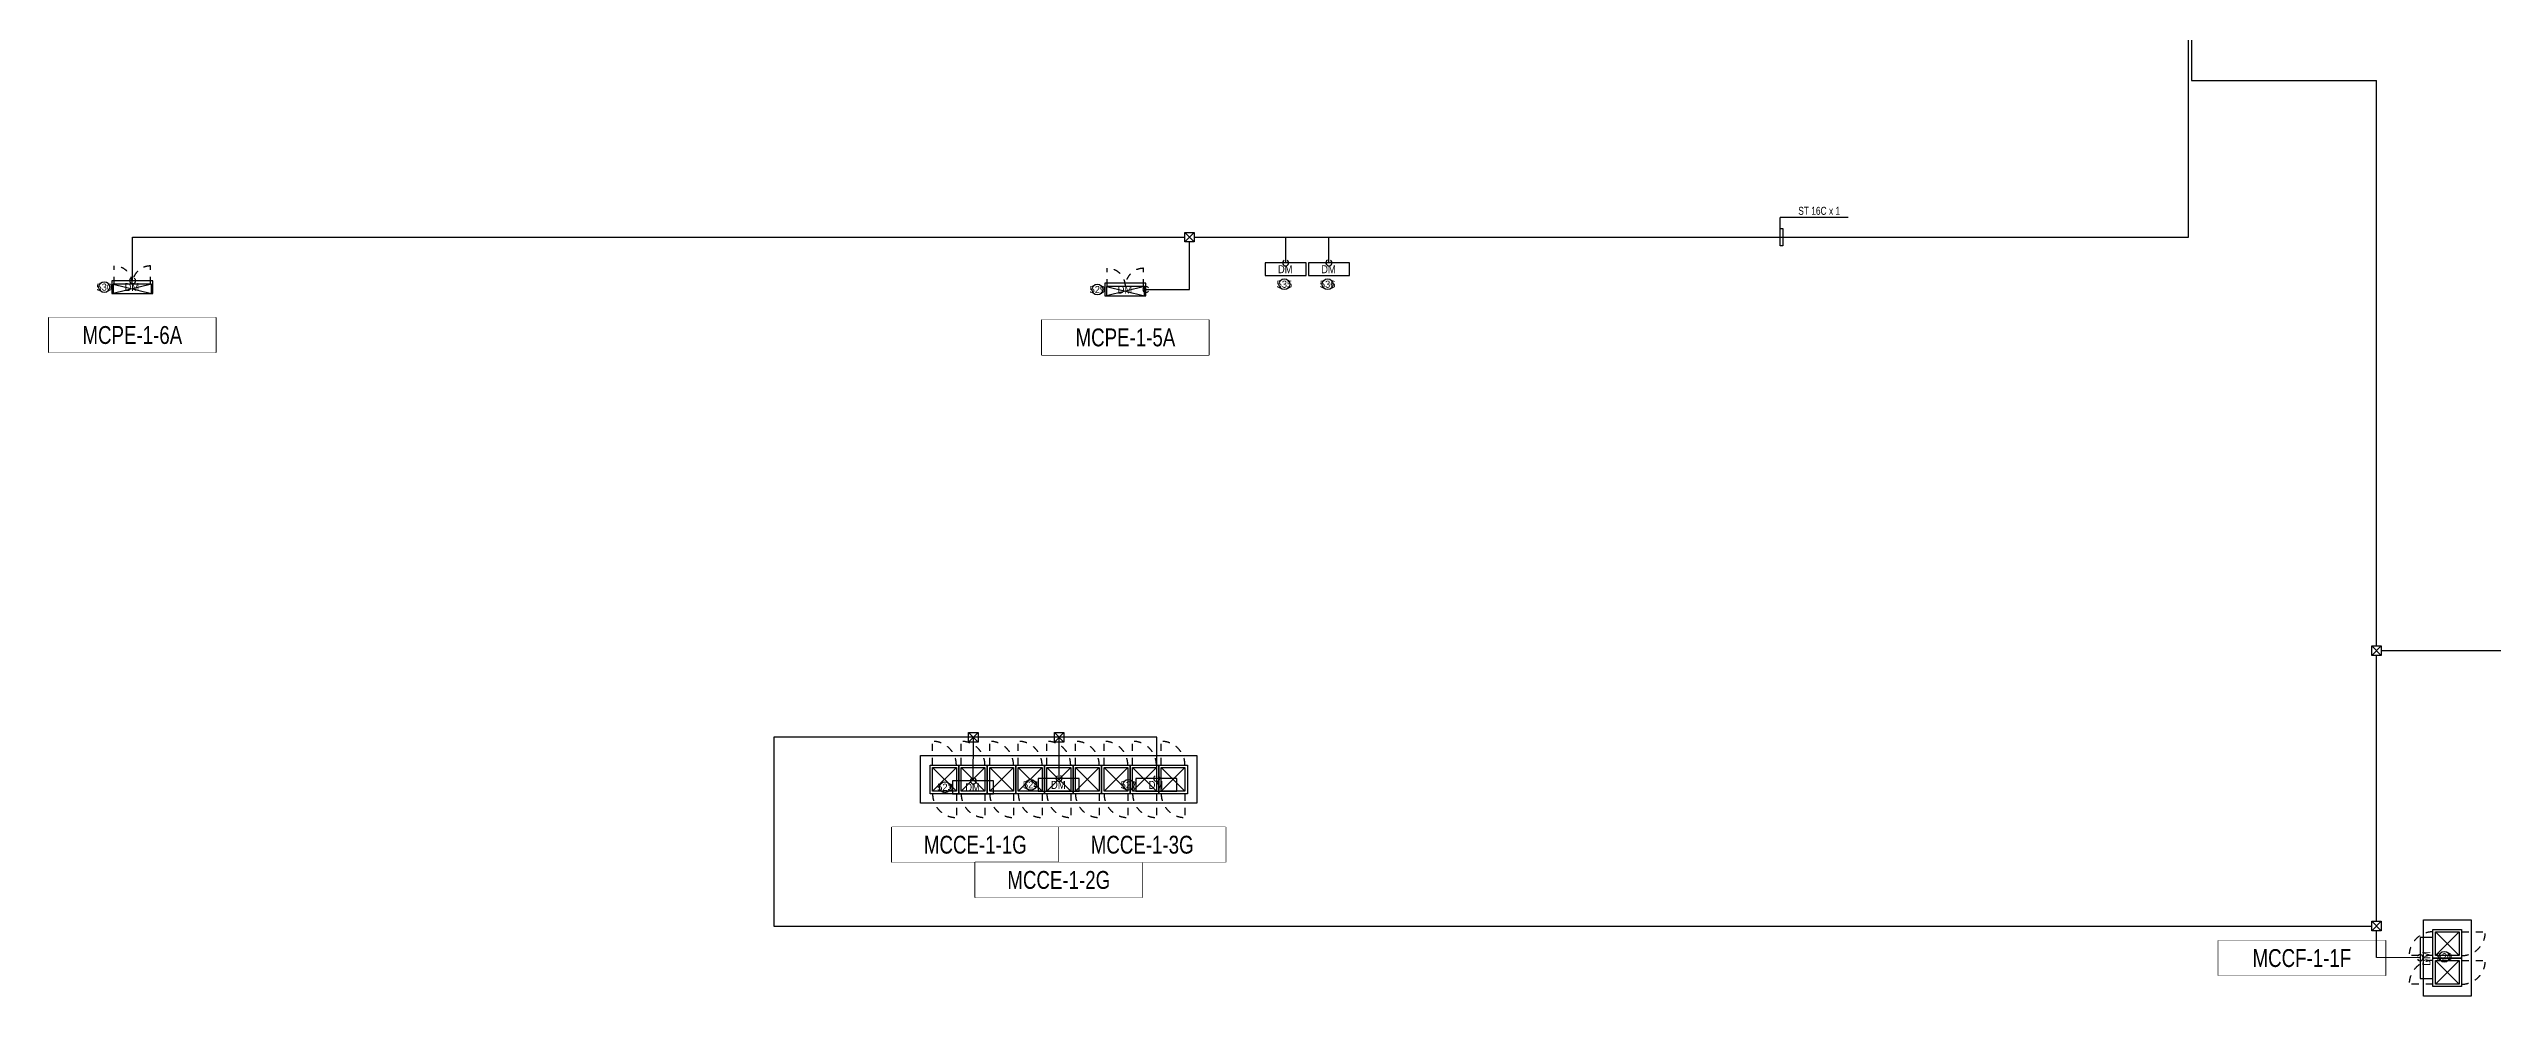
# Model space of a CAD drawing. Header units: millimetres. Extents: x 89450 to 753248, y -530175 to 1209785.
# Drawn here: x 95202 to 146496, y -263645 to -243758 of the extents above; entities that cross this region are included whole.
import ezdxf
from ezdxf.enums import TextEntityAlignment as Align

# ---------------------------------------------------------------- set-up
doc = ezdxf.new("R2010")
doc.units = ezdxf.units.MM
doc.header["$LTSCALE"] = 150
doc.linetypes.add('CONTINOUS', pattern=[0])
doc.linetypes.add('D1', pattern=[3, 1, -1, 1])
for name, color, linetype in [('------01 Motor Control Panel or Center', 4, 'Continuous'), ('------01 Motor Control Panel or Center_Fire', 232, 'Continuous'), ('-----29 Indicator', 1, 'Continuous'), ('-----99 EPMS CABLE DUCT', 4, 'Continuous'), ('-----99 EPMS CONDUIT', 4, 'Continuous'), ('-----99 EPMS DEVICE', 3, 'Continuous')]:
    doc.layers.add(name, color=color, linetype=linetype)
doc.styles.add('ELEC', font='')
doc.styles.get('ELEC').set_extended_font_data('Dotum')

# ---------------------------------------------------------------- blocks, each defined once
blk = doc.blocks.new('MCP_EQUIPMENT-2')
at = {"color": 161}
for p, q in [((200, 400), (0, -400)), ((200, -400), (0, 400))]:
    blk.add_line(p, q, dxfattribs=at)
at = {"color": 161, "linetype": 'D1'}
for p, q in [((200, 380), (580, 380)), ((200, -380), (580, -380))]:
    blk.add_line(p, q, dxfattribs=at)
at = {"color": 161}
blk.add_lwpolyline([(200, 400), (0, 400), (0, -400), (200, -400)], close=True, dxfattribs=at)
at = {"color": 161, "linetype": 'D1'}
for centre, start, end in [((200, 380), 270, 0), ((200, -380), 0, 90)]:
    blk.add_arc(centre, 380, start, end, dxfattribs=at)
blk = doc.blocks.new('A06')
at = {"color": 161}
for p, q in [((-250, 250), (250, -250)), ((250, 250), (-250, -250))]:
    blk.add_line(p, q, dxfattribs=at)
at = {"color": 161, "linetype": 'D1'}
for p, q in [((300, 250), (800, 250)), ((-300, -250), (-800, -250))]:
    blk.add_line(p, q, dxfattribs=at)
at = {"color": 161}
for points in [[(-300, 300), (300, 300), (300, -300), (-300, -300)], [(-250, 250), (250, 250), (250, -250), (-250, -250)]]:
    blk.add_lwpolyline(points, close=True, dxfattribs=at)
at = {"color": 161, "linetype": 'D1'}
for centre, start, end in [((-300, -250), 90, 180), ((300, 250), 270, 0)]:
    blk.add_arc(centre, 500, start, end, dxfattribs=at)

msp = doc.modelspace()

# ---------------------------------------------------------------- linework, layer by layer
at = {"layer": '------01 Motor Control Panel or Center', "linetype": 'CONTINOUS', "elevation": 0}
for points in [[(98705, -249395), (98705, -250135), (95202, -250135), (95202, -249395)], [(116404, -260095), (116404, -260835), (112900, -260835), (112900, -260095)]]:
    msp.add_lwpolyline(points, close=True, dxfattribs=at)
at = {"layer": '------01 Motor Control Panel or Center', "linetype": 'CONTINOUS'}
msp.add_lwpolyline([(119554, -249445), (119554, -250185), (116051, -250185), (116051, -249445)], close=True, dxfattribs=at)
at = {"layer": '------01 Motor Control Panel or Center_Fire', "linetype": 'CONTINOUS'}
msp.add_lwpolyline([(144254, -262475), (144254, -263215), (140750, -263215), (140750, -262475)], close=True, dxfattribs=at)
at = {"layer": '-----29 Indicator'}
for centre in [(96365, -248760), (117214, -248810, 0), (121141, -248699), (122049, -248699), (114015, -259260, 0), (115815, -259210, 0), (117865, -259210, 0), (145494, -262819)]:
    msp.add_circle(centre, 114, dxfattribs=at)
at = {"layer": '-----99 EPMS CABLE DUCT'}
for p, q in [((121168, -248250), (121168, -247710)), ((122075, -248250), (122075, -247710))]:
    msp.add_line(p, q, dxfattribs=at)
at = {"layer": '-----99 EPMS CONDUIT'}
for p, q in [((140120, -247710), (140120, -243095)), ((140188, -243095), (140188, -244424)), ((140188, -244424), (144068, -244424)), ((144068, -256293), (144068, -244424)), ((96961, -247710), (119048, -247710)), ((119248, -247610, 0), (119048, -247810, 0)), ((119048, -247610, 0), (119248, -247810, 0)), ((119248, -247710), (140120, -247710)), ((131548, -247891), (131548, -247301)), ((132976, -247301), (131548, -247301)), ((119148, -248811, 0), (119148, -247810, 0)), ((144168, -256293), (143968, -256493)), ((143968, -256293), (144168, -256493)), ((144068, -262074), (144068, -256493)), ((114711, -258110, 0), (114511, -258310, 0)), ((114511, -258110, 0), (114711, -258310, 0)), ((116511, -258110, 0), (116311, -258310, 0)), ((116311, -258110, 0), (116511, -258310, 0))]:
    msp.add_line(p, q, dxfattribs=at)
at = {"layer": '-----99 EPMS CONDUIT', "elevation": 0}
for points in [[(119048, -247610), (119248, -247610), (119248, -247810), (119048, -247810)], [(131548, -247891), (131548, -247528), (131608, -247528), (131608, -247891)], [(114511, -258110), (114711, -258110), (114711, -258310), (114511, -258310)], [(116311, -258110), (116511, -258110), (116511, -258310), (116311, -258310)]]:
    msp.add_lwpolyline(points, close=True, dxfattribs=at)
at = {"layer": '-----99 EPMS CONDUIT'}
msp.add_lwpolyline([(143968, -256293), (144168, -256293), (144168, -256493), (143968, -256493)], close=True, dxfattribs=at)
for points in [[(96960, -248625, 0), (96961, -247710, 0)], [(118233, -248810, 0), (119148, -248811, 0)], [(148638, -256397, 0), (148338, -256397, 0), (144168, -256393, 0)], [(114610, -259125, 0), (114611, -258210, 0)], [(116410, -259075, 0), (116411, -258210, 0)], [(118460, -259075, 0), (118461, -258210, 0)]]:
    msp.add_polyline3d(points, dxfattribs=at)
for centre, start, end in [((121168, -248250), 120, 60), ((122075, -248250), 120, 60), ((96960, -248625), 120, 60), ((118233, -248810, 0), 30, 330), ((116410, -259075, 0), 120, 60), ((118460, -259075, 0), 120, 60), ((114610, -259125, 0), 120, 60), ((144984, -262839), 210, 150)]:
    msp.add_arc(centre, 63.8, start, end, dxfattribs=at)
at = {"layer": '-----99 EPMS DEVICE', "color": 2}
for points in [[(121598, -248250), (120737, -248250), (120737, -248519), (121598, -248519)], [(122506, -248250), (121645, -248250), (121645, -248519), (122506, -248519)], [(144984, -262415), (144984, -263275), (145254, -263275), (145254, -262415)]]:
    msp.add_lwpolyline(points, close=True, dxfattribs=at)
at = {"layer": '-----99 EPMS DEVICE', "color": 2, "elevation": 0}
for points in [[(97384, -248625), (96523, -248625), (96523, -248895), (97384, -248895)], [(118233, -248675), (117372, -248675), (117372, -248945), (118233, -248945)], [(115034, -259125), (114173, -259125), (114173, -259395), (115034, -259395)], [(116834, -259075), (115973, -259075), (115973, -259345), (116834, -259345)], [(118884, -259075), (118023, -259075), (118023, -259345), (118884, -259345)]]:
    msp.add_lwpolyline(points, close=True, dxfattribs=at)
at = {"elevation": 0}
msp.add_lwpolyline([(119304, -259595), (113504, -259595), (113504, -258595), (119304, -258595)], close=True, dxfattribs=at)
msp.add_lwpolyline([(145054, -263645), (145054, -262045), (146054, -262045), (146054, -263645)], close=True)

# ---------------------------------------------------------------- block references
at = {"layer": '------01 Motor Control Panel or Center'}
for name, p, rotation in [('MCP_EQUIPMENT-2', (96954, -248895), 89.99999999999999), ('MCP_EQUIPMENT-2', (96954, -248895), 89.99999999999999), ('MCP_EQUIPMENT-2', (117803, -248945, 0), 89.99999999999999), ('MCP_EQUIPMENT-2', (117803, -248945, 0), 89.99999999999999), ('A06', (114004, -259095, 0), 89.99999999999997), ('A06', (114604, -259095, 0), 89.99999999999997), ('A06', (115204, -259095, 0), 89.99999999999997), ('A06', (115804, -259095, 0), 89.99999999999997), ('A06', (116404, -259095, 0), 89.99999999999997), ('A06', (117004, -259095, 0), 89.99999999999997), ('A06', (117604, -259095, 0), 89.99999999999997), ('A06', (118204, -259095, 0), 89.99999999999997), ('A06', (118804, -259095, 0), 89.99999999999997)]:
    msp.add_blockref(name, p, dxfattribs=dict(at, rotation=rotation))
for p in [(145554, -262545), (145554, -262545), (145554, -263145), (145554, -263145)]:
    msp.add_blockref('A06', p, dxfattribs=at)

# ---------------------------------------------------------------- texts
at = {"layer": '-----29 Indicator', "style": 'ELEC'}
for s, p in [('530', (96365, -248760)), ('529', (117214, -248810, 0)), ('535', (121141, -248699)), ('536', (122049, -248699)), ('523', (114015, -259260, 0)), ('524', (115815, -259210, 0)), ('522', (117865, -259210, 0))]:
    msp.add_text(s, height=150, dxfattribs=at).set_placement(p, align=Align.MIDDLE_CENTER)
msp.add_text('520', height=150, rotation=360, dxfattribs=at).set_placement((145494, -262819), align=Align.MIDDLE_CENTER)
at = {"layer": '-----99 EPMS CONDUIT', "style": 'ELEC', "width": 0.8}
msp.add_text('ST 16C x 1', height=168, dxfattribs=at).set_placement((132368, -247158), align=Align.MIDDLE_CENTER)
at = {"layer": '-----99 EPMS DEVICE', "color": 2, "style": 'ELEC', "width": 0.9}
for p in [(96944, -248760), (117793, -248810, 0), (121158, -248384), (122066, -248384), (114594, -259260, 0), (116394, -259210, 0), (118444, -259210, 0)]:
    msp.add_text('DM', height=168, dxfattribs=at).set_placement(p, align=Align.MIDDLE)
msp.add_text('DM', height=168, rotation=90, dxfattribs=at).set_placement((145118, -262854), align=Align.MIDDLE)

# ---------------------------------------------------------------- next in the draw order: wipeouts: each hides what was drawn before it
at = {"color": 1}
for points in [[(95202, -249395), (98705, -249395), (98705, -250135), (95202, -250135)], [(116051, -249445), (119554, -249445), (119554, -250185), (116051, -250185)]]:
    msp.add_wipeout(points, dxfattribs=at).dxf.layer = '------01 Motor Control Panel or Center'
msp.add_wipeout([(112900, -260095), (116404, -260095), (116404, -260835), (112900, -260835)]).translate(0, 0, 0).dxf.layer = '------01 Motor Control Panel or Center'
msp.add_wipeout([(140750, -262475), (144254, -262475), (144254, -263215), (140750, -263215)]).dxf.layer = '------01 Motor Control Panel or Center_Fire'

# ---------------------------------------------------------------- next in the draw order: linework, layer by layer
at = {"layer": '------01 Motor Control Panel or Center', "linetype": 'CONTINOUS', "elevation": 0}
for points in [[(98705, -249395), (98705, -250135), (95202, -250135), (95202, -249395)], [(118155, -260835), (118155, -261575), (114652, -261575), (114652, -260835)]]:
    msp.add_lwpolyline(points, close=True, dxfattribs=at)
at = {"layer": '------01 Motor Control Panel or Center', "linetype": 'CONTINOUS'}
msp.add_lwpolyline([(119554, -249445), (119554, -250185), (116051, -250185), (116051, -249445)], close=True, dxfattribs=at)
at = {"layer": '------01 Motor Control Panel or Center_Fire', "linetype": 'CONTINOUS'}
msp.add_lwpolyline([(144254, -262475), (144254, -263215), (140750, -263215), (140750, -262475)], close=True, dxfattribs=at)

# ---------------------------------------------------------------- next in the draw order: block references
at = {"layer": '------01 Motor Control Panel or Center', "rotation": 89.99999999999997}
for p in [(114004, -259095, 0), (114604, -259095, 0), (115204, -259095, 0), (115804, -259095, 0)]:
    msp.add_blockref('A06', p, dxfattribs=at)

# ---------------------------------------------------------------- next in the draw order: texts
at = {"layer": '------01 Motor Control Panel or Center', "linetype": 'CONTINOUS', "style": 'ELEC', "width": 0.8}
for s, p in [('MCPE-1-6A', (96954, -249765)), ('MCPE-1-5A', (117803, -249815, 0)), ('MCCE-1-1G', (114652, -260465, 0))]:
    msp.add_text(s, height=375, dxfattribs=at).set_placement(p, align=Align.MIDDLE)
at = {"layer": '------01 Motor Control Panel or Center_Fire', "linetype": 'CONTINOUS', "style": 'ELEC', "width": 0.8}
msp.add_text('MCCF-1-1F', height=375, dxfattribs=at).set_placement((142502, -262845), align=Align.MIDDLE)

# ---------------------------------------------------------------- next in the draw order: wipeouts: each hides what was drawn before it
at = {"color": 1}
for points in [[(95202, -249395), (98705, -249395), (98705, -250135), (95202, -250135)], [(116051, -249445), (119554, -249445), (119554, -250185), (116051, -250185)]]:
    msp.add_wipeout(points, dxfattribs=at).dxf.layer = '------01 Motor Control Panel or Center'
msp.add_wipeout([(114652, -260835), (118155, -260835), (118155, -261575), (114652, -261575)]).translate(0, 0, 0).dxf.layer = '------01 Motor Control Panel or Center'
msp.add_wipeout([(140750, -262475), (144254, -262475), (144254, -263215), (140750, -263215)]).dxf.layer = '------01 Motor Control Panel or Center_Fire'

# ---------------------------------------------------------------- next in the draw order: linework, layer by layer
at = {"layer": '------01 Motor Control Panel or Center', "linetype": 'CONTINOUS', "elevation": 0}
msp.add_lwpolyline([(119907, -260095), (119907, -260835), (116404, -260835), (116404, -260095)], close=True, dxfattribs=at)
at = {"layer": '-----99 EPMS CONDUIT'}
for p, q in [((144168, -262074, 0), (143968, -262274, 0)), ((143968, -262074, 0), (144168, -262274, 0)), ((144068, -262837), (144068, -262274))]:
    msp.add_line(p, q, dxfattribs=at)
at = {"layer": '-----99 EPMS CONDUIT', "elevation": 0}
msp.add_lwpolyline([(143968, -262074), (144168, -262074), (144168, -262274), (143968, -262274)], close=True, dxfattribs=at)
at = {"layer": '-----99 EPMS CONDUIT'}
msp.add_polyline3d([(144984, -262839, 0), (144068, -262837, 0)], dxfattribs=at)

# ---------------------------------------------------------------- next in the draw order: texts
at = {"layer": '------01 Motor Control Panel or Center', "linetype": 'CONTINOUS', "style": 'ELEC', "width": 0.8}
for s, p in [('MCPE-1-6A', (96954, -249765)), ('MCPE-1-5A', (117803, -249815, 0)), ('MCCE-1-2G', (116404, -261205, 0))]:
    msp.add_text(s, height=375, dxfattribs=at).set_placement(p, align=Align.MIDDLE)
at = {"layer": '------01 Motor Control Panel or Center_Fire', "linetype": 'CONTINOUS', "style": 'ELEC', "width": 0.8}
msp.add_text('MCCF-1-1F', height=375, dxfattribs=at).set_placement((142502, -262845), align=Align.MIDDLE)

# ---------------------------------------------------------------- next in the draw order: wipeouts: each hides what was drawn before it
msp.add_wipeout([(116404, -260095), (119907, -260095), (119907, -260835), (116404, -260835)]).translate(0, 0, 0).dxf.layer = '------01 Motor Control Panel or Center'

# ---------------------------------------------------------------- next in the draw order: linework, layer by layer
at = {"layer": '------01 Motor Control Panel or Center', "linetype": 'CONTINOUS', "elevation": 0}
msp.add_lwpolyline([(116404, -260095), (116404, -260835), (112900, -260835), (112900, -260095)], close=True, dxfattribs=at)

# ---------------------------------------------------------------- next in the draw order: block references
at = {"layer": '------01 Motor Control Panel or Center', "rotation": 89.99999999999997}
for p in [(116404, -259095, 0), (117004, -259095, 0), (117604, -259095, 0), (118204, -259095, 0), (118804, -259095, 0)]:
    msp.add_blockref('A06', p, dxfattribs=at)

# ---------------------------------------------------------------- next in the draw order: texts
at = {"layer": '------01 Motor Control Panel or Center', "linetype": 'CONTINOUS', "style": 'ELEC', "width": 0.8}
msp.add_text('MCCE-1-3G', height=375, dxfattribs=at).set_placement((118155, -260465, 0), align=Align.MIDDLE)

# ---------------------------------------------------------------- next in the draw order: wipeouts: each hides what was drawn before it
msp.add_wipeout([(112900, -260095), (116404, -260095), (116404, -260835), (112900, -260835)]).translate(0, 0, 0).dxf.layer = '------01 Motor Control Panel or Center'

# ---------------------------------------------------------------- next in the draw order: linework, layer by layer
at = {"layer": '------01 Motor Control Panel or Center', "linetype": 'CONTINOUS', "elevation": 0}
msp.add_lwpolyline([(118155, -260835), (118155, -261575), (114652, -261575), (114652, -260835)], close=True, dxfattribs=at)

# ---------------------------------------------------------------- next in the draw order: texts
at = {"layer": '------01 Motor Control Panel or Center', "linetype": 'CONTINOUS', "style": 'ELEC', "width": 0.8}
msp.add_text('MCCE-1-1G', height=375, dxfattribs=at).set_placement((114652, -260465, 0), align=Align.MIDDLE)

# ---------------------------------------------------------------- next in the draw order: wipeouts: each hides what was drawn before it
msp.add_wipeout([(114652, -260835), (118155, -260835), (118155, -261575), (114652, -261575)]).translate(0, 0, 0).dxf.layer = '------01 Motor Control Panel or Center'

# ---------------------------------------------------------------- next in the draw order: linework, layer by layer
at = {"layer": '------01 Motor Control Panel or Center', "linetype": 'CONTINOUS', "elevation": 0}
msp.add_lwpolyline([(119907, -260095), (119907, -260835), (116404, -260835), (116404, -260095)], close=True, dxfattribs=at)

# ---------------------------------------------------------------- next in the draw order: texts
at = {"layer": '------01 Motor Control Panel or Center', "linetype": 'CONTINOUS', "style": 'ELEC', "width": 0.8}
msp.add_text('MCCE-1-2G', height=375, dxfattribs=at).set_placement((116404, -261205, 0), align=Align.MIDDLE)

# ---------------------------------------------------------------- next in the draw order: wipeouts: each hides what was drawn before it
msp.add_wipeout([(116404, -260095), (119907, -260095), (119907, -260835), (116404, -260835)]).translate(0, 0, 0).dxf.layer = '------01 Motor Control Panel or Center'

# ---------------------------------------------------------------- next in the draw order: linework, layer by layer
at = {"layer": '-----99 EPMS CONDUIT', "elevation": 0}
msp.add_lwpolyline([(118461, -258210), (110419, -258210), (110419, -262174), (143968, -262174)], dxfattribs=at)

# ---------------------------------------------------------------- next in the draw order: texts
at = {"layer": '------01 Motor Control Panel or Center', "linetype": 'CONTINOUS', "style": 'ELEC', "width": 0.8}
msp.add_text('MCCE-1-3G', height=375, dxfattribs=at).set_placement((118155, -260465, 0), align=Align.MIDDLE)

doc.saveas('drawing.dxf')
